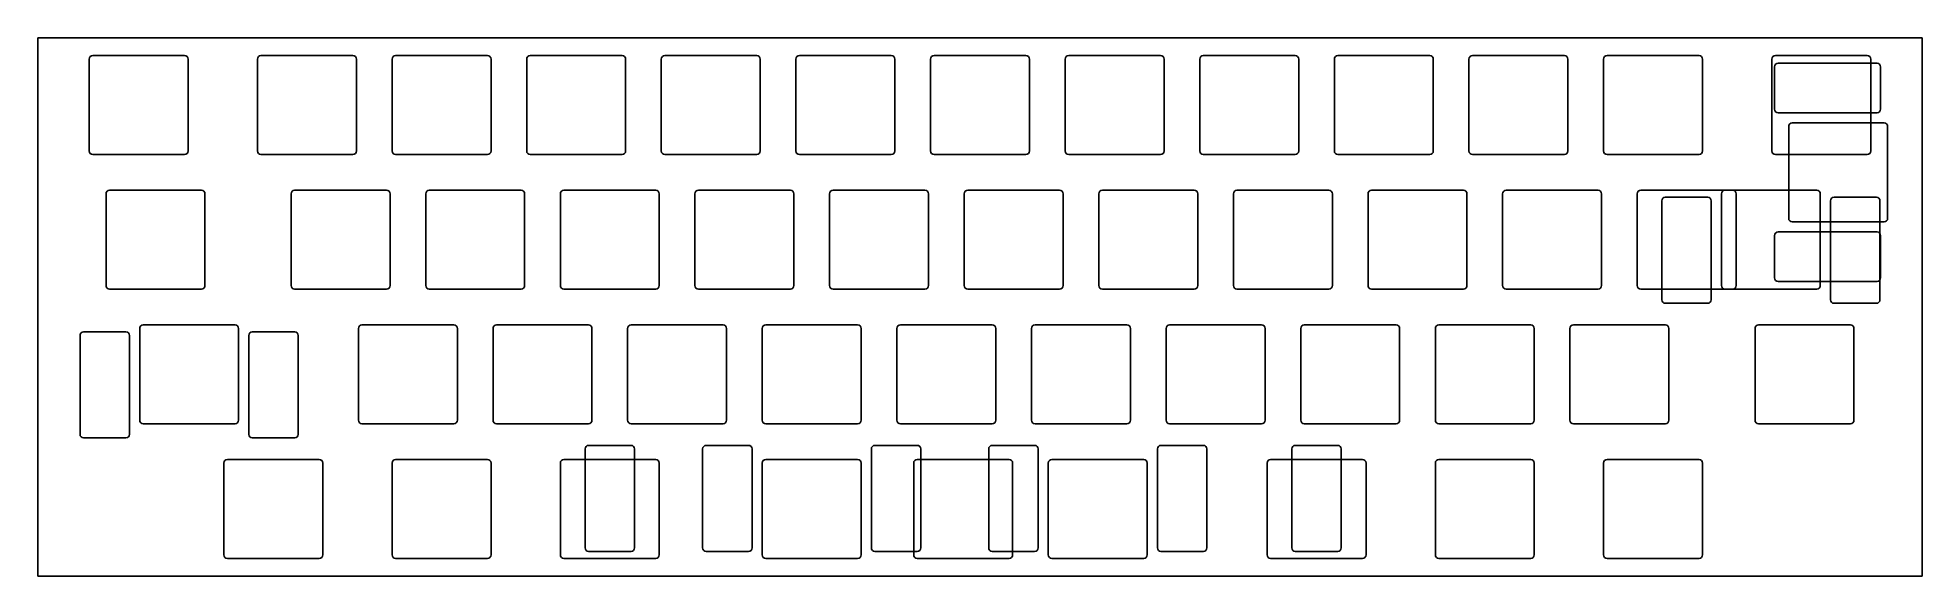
# Model space of a CAD drawing. Header units: millimetres. Extents: x 0 to 267, y -76 to 0.
import ezdxf

# ---------------------------------------------------------------- set-up
doc = ezdxf.new("R2010")
doc.units = ezdxf.units.MM

msp = doc.modelspace()

# ---------------------------------------------------------------- linework, layer by layer
for p, q in [((0, 0), (266.7, 0)), ((0, -76.2), (0, 0)), ((266.7, -76.2), (266.7, 0)), ((7.7875, -2.525), (20.7875, -2.525)), ((31.6, -2.525), (44.6, -2.525)), ((50.65, -2.525), (63.65, -2.525)), ((69.7, -2.525), (82.7, -2.525)), ((88.75, -2.525), (101.75, -2.525)), ((107.8, -2.525), (120.8, -2.525)), ((126.85, -2.525), (139.85, -2.525)), ((145.9, -2.525), (158.9, -2.525)), ((164.95, -2.525), (177.95, -2.525)), ((184, -2.525), (197, -2.525)), ((203.05, -2.525), (216.05, -2.525)), ((222.1, -2.525), (235.1, -2.525)), ((245.9125, -2.525), (258.9125, -2.525)), ((7.2875, -3.025), (7.2875, -16.025)), ((21.2875, -3.025), (21.2875, -16.025)), ((31.1, -3.025), (31.1, -16.025)), ((45.1, -3.025), (45.1, -16.025)), ((50.15, -3.025), (50.15, -16.025)), ((64.15, -3.025), (64.15, -16.025)), ((69.2, -3.025), (69.2, -16.025)), ((83.2, -3.025), (83.2, -16.025)), ((88.25, -3.025), (88.25, -16.025)), ((102.25, -3.025), (102.25, -16.025)), ((107.3, -3.025), (107.3, -16.025)), ((121.3, -3.025), (121.3, -16.025)), ((126.35, -3.025), (126.35, -16.025)), ((140.35, -3.025), (140.35, -16.025)), ((145.4, -3.025), (145.4, -16.025)), ((159.4, -3.025), (159.4, -16.025)), ((164.45, -3.025), (164.45, -16.025)), ((178.45, -3.025), (178.45, -16.025)), ((183.5, -3.025), (183.5, -16.025)), ((197.5, -3.025), (197.5, -16.025)), ((202.55, -3.025), (202.55, -16.025)), ((216.55, -3.025), (216.55, -16.025)), ((221.6, -3.025), (221.6, -16.025)), ((235.6, -3.025), (235.6, -16.025)), ((245.4125, -3.025), (245.4125, -16.025)), ((245.79375, -4.112), (245.79375, -10.112)), ((260.29375, -3.612), (246.29375, -3.612)), ((259.4125, -3.025), (259.4125, -16.025)), ((260.79375, -4.112), (260.79375, -10.112)), ((260.29375, -10.612), (246.29375, -10.612)), ((247.79375, -12.55), (247.79375, -25.55)), ((261.29375, -12.05), (248.29375, -12.05)), ((261.79375, -12.55), (261.79375, -25.55)), ((7.7875, -16.525), (20.7875, -16.525)), ((31.6, -16.525), (44.6, -16.525)), ((50.65, -16.525), (63.65, -16.525)), ((69.7, -16.525), (82.7, -16.525)), ((88.75, -16.525), (101.75, -16.525)), ((107.8, -16.525), (120.8, -16.525)), ((126.85, -16.525), (139.85, -16.525)), ((145.9, -16.525), (158.9, -16.525)), ((164.95, -16.525), (177.95, -16.525)), ((184, -16.525), (197, -16.525)), ((203.05, -16.525), (216.05, -16.525)), ((222.1, -16.525), (235.1, -16.525)), ((245.9125, -16.525), (258.9125, -16.525)), ((9.66875, -22.075), (9.66875, -35.075)), ((10.16875, -21.575), (23.16875, -21.575)), ((23.66875, -22.075), (23.66875, -35.075)), ((35.8625, -22.075), (35.8625, -35.075)), ((36.3625, -21.575), (49.3625, -21.575)), ((49.8625, -22.075), (49.8625, -35.075)), ((54.9125, -22.075), (54.9125, -35.075)), ((55.4125, -21.575), (68.4125, -21.575)), ((68.9125, -22.075), (68.9125, -35.075)), ((73.9625, -22.075), (73.9625, -35.075)), ((74.4625, -21.575), (87.4625, -21.575)), ((87.9625, -22.075), (87.9625, -35.075)), ((93.0125, -22.075), (93.0125, -35.075)), ((93.5125, -21.575), (106.5125, -21.575)), ((107.0125, -22.075), (107.0125, -35.075)), ((112.0625, -22.075), (112.0625, -35.075)), ((112.5625, -21.575), (125.5625, -21.575)), ((126.0625, -22.075), (126.0625, -35.075)), ((131.1125, -22.075), (131.1125, -35.075)), ((131.6125, -21.575), (144.6125, -21.575)), ((145.1125, -22.075), (145.1125, -35.075)), ((150.1625, -22.075), (150.1625, -35.075)), ((150.6625, -21.575), (163.6625, -21.575)), ((164.1625, -22.075), (164.1625, -35.075)), ((169.2125, -22.075), (169.2125, -35.075)), ((169.7125, -21.575), (182.7125, -21.575)), ((183.2125, -22.075), (183.2125, -35.075)), ((188.2625, -22.075), (188.2625, -35.075)), ((188.7625, -21.575), (201.7625, -21.575)), ((202.2625, -22.075), (202.2625, -35.075)), ((207.3125, -22.075), (207.3125, -35.075)), ((207.8125, -21.575), (220.8125, -21.575)), ((221.3125, -22.075), (221.3125, -35.075)), ((226.3625, -22.075), (226.3625, -35.075)), ((226.8625, -21.575), (239.8625, -21.575)), ((229.83075, -23.075), (229.83075, -37.075)), ((230.33075, -22.575), (236.33075, -22.575)), ((236.83075, -23.075), (236.83075, -37.075)), ((238.26875, -22.075), (238.26875, -35.075)), ((238.76875, -21.575), (251.76875, -21.575)), ((240.3625, -22.075), (240.3625, -35.075)), ((252.26875, -22.075), (252.26875, -35.075)), ((253.70675, -23.075), (253.70675, -37.075)), ((254.20675, -22.575), (260.20675, -22.575)), ((260.70675, -23.075), (260.70675, -37.075)), ((261.29375, -26.05), (248.29375, -26.05)), ((245.79375, -27.988), (245.79375, -33.988)), ((260.29375, -27.488), (246.29375, -27.488)), ((260.79375, -27.988), (260.79375, -33.988)), ((260.29375, -34.488), (246.29375, -34.488)), ((10.16875, -35.575), (23.16875, -35.575)), ((36.3625, -35.575), (49.3625, -35.575)), ((55.4125, -35.575), (68.4125, -35.575)), ((74.4625, -35.575), (87.4625, -35.575)), ((93.5125, -35.575), (106.5125, -35.575)), ((112.5625, -35.575), (125.5625, -35.575)), ((131.6125, -35.575), (144.6125, -35.575)), ((150.6625, -35.575), (163.6625, -35.575)), ((169.7125, -35.575), (182.7125, -35.575)), ((188.7625, -35.575), (201.7625, -35.575)), ((207.8125, -35.575), (220.8125, -35.575)), ((226.8625, -35.575), (239.8625, -35.575)), ((238.76875, -35.575), (251.76875, -35.575)), ((230.33075, -37.575), (236.33075, -37.575)), ((254.20675, -37.575), (260.20675, -37.575)), ((5.99325, -42.125), (5.99325, -56.125)), ((6.49325, -41.625), (12.49325, -41.625)), ((12.99325, -42.125), (12.99325, -56.125)), ((14.43125, -41.125), (14.43125, -54.125)), ((14.93125, -40.625), (27.93125, -40.625)), ((28.43125, -41.125), (28.43125, -54.125)), ((29.86925, -42.125), (29.86925, -56.125)), ((30.36925, -41.625), (36.36925, -41.625)), ((36.86925, -42.125), (36.86925, -56.125)), ((45.3875, -41.125), (45.3875, -54.125)), ((45.8875, -40.625), (58.8875, -40.625)), ((59.3875, -41.125), (59.3875, -54.125)), ((64.4375, -41.125), (64.4375, -54.125)), ((64.9375, -40.625), (77.9375, -40.625)), ((78.4375, -41.125), (78.4375, -54.125)), ((83.4875, -41.125), (83.4875, -54.125)), ((83.9875, -40.625), (96.9875, -40.625)), ((97.4875, -41.125), (97.4875, -54.125)), ((102.5375, -41.125), (102.5375, -54.125)), ((103.0375, -40.625), (116.0375, -40.625)), ((116.5375, -41.125), (116.5375, -54.125)), ((121.5875, -41.125), (121.5875, -54.125)), ((122.0875, -40.625), (135.0875, -40.625)), ((135.5875, -41.125), (135.5875, -54.125)), ((140.6375, -41.125), (140.6375, -54.125)), ((141.1375, -40.625), (154.1375, -40.625)), ((154.6375, -41.125), (154.6375, -54.125)), ((159.6875, -41.125), (159.6875, -54.125)), ((160.1875, -40.625), (173.1875, -40.625)), ((173.6875, -41.125), (173.6875, -54.125)), ((178.7375, -41.125), (178.7375, -54.125)), ((179.2375, -40.625), (192.2375, -40.625)), ((192.7375, -41.125), (192.7375, -54.125)), ((197.7875, -41.125), (197.7875, -54.125)), ((198.2875, -40.625), (211.2875, -40.625)), ((211.7875, -41.125), (211.7875, -54.125)), ((216.8375, -41.125), (216.8375, -54.125)), ((217.3375, -40.625), (230.3375, -40.625)), ((230.8375, -41.125), (230.8375, -54.125)), ((243.03125, -41.125), (243.03125, -54.125)), ((243.53125, -40.625), (256.53125, -40.625)), ((257.03125, -41.125), (257.03125, -54.125)), ((14.93125, -54.625), (27.93125, -54.625)), ((45.8875, -54.625), (58.8875, -54.625)), ((64.9375, -54.625), (77.9375, -54.625)), ((83.9875, -54.625), (96.9875, -54.625)), ((103.0375, -54.625), (116.0375, -54.625)), ((122.0875, -54.625), (135.0875, -54.625)), ((141.1375, -54.625), (154.1375, -54.625)), ((160.1875, -54.625), (173.1875, -54.625)), ((179.2375, -54.625), (192.2375, -54.625)), ((198.2875, -54.625), (211.2875, -54.625)), ((217.3375, -54.625), (230.3375, -54.625)), ((243.53125, -54.625), (256.53125, -54.625)), ((6.49325, -56.625), (12.49325, -56.625)), ((30.36925, -56.625), (36.36925, -56.625)), ((77.46875, -72.175), (77.46875, -58.175)), ((83.96875, -57.675), (77.96875, -57.675)), ((84.46875, -72.175), (84.46875, -58.175)), ((94.0995, -72.175), (94.0995, -58.175)), ((100.5995, -57.675), (94.5995, -57.675)), ((101.0995, -72.175), (101.0995, -58.175)), ((117.9755, -72.175), (117.9755, -58.175)), ((124.4755, -57.675), (118.4755, -57.675)), ((124.9755, -72.175), (124.9755, -58.175)), ((134.58075, -72.175), (134.58075, -58.175)), ((141.08075, -57.675), (135.08075, -57.675)), ((141.58075, -72.175), (141.58075, -58.175)), ((158.45675, -72.175), (158.45675, -58.175)), ((164.95675, -57.675), (158.95675, -57.675)), ((165.45675, -72.175), (165.45675, -58.175)), ((177.46875, -72.175), (177.46875, -58.175)), ((183.96875, -57.675), (177.96875, -57.675)), ((184.46875, -72.175), (184.46875, -58.175)), ((26.3375, -60.175), (26.3375, -73.175)), ((26.8375, -59.675), (39.8375, -59.675)), ((40.3375, -60.175), (40.3375, -73.175)), ((50.15, -60.175), (50.15, -73.175)), ((50.65, -59.675), (63.65, -59.675)), ((64.15, -60.175), (64.15, -73.175)), ((73.9625, -60.175), (73.9625, -73.175)), ((74.4625, -59.675), (87.4625, -59.675)), ((87.9625, -60.175), (87.9625, -73.175)), ((102.5375, -60.175), (102.5375, -73.175)), ((103.0375, -59.675), (116.0375, -59.675)), ((116.5375, -60.175), (116.5375, -73.175)), ((123.96875, -60.175), (123.96875, -73.175)), ((124.46875, -59.675), (137.46875, -59.675)), ((137.96875, -60.175), (137.96875, -73.175)), ((143.01875, -60.175), (143.01875, -73.175)), ((143.51875, -59.675), (156.51875, -59.675)), ((157.01875, -60.175), (157.01875, -73.175)), ((173.975, -60.175), (173.975, -73.175)), ((174.475, -59.675), (187.475, -59.675)), ((187.975, -60.175), (187.975, -73.175)), ((197.7875, -60.175), (197.7875, -73.175)), ((198.2875, -59.675), (211.2875, -59.675)), ((211.7875, -60.175), (211.7875, -73.175)), ((221.6, -60.175), (221.6, -73.175)), ((222.1, -59.675), (235.1, -59.675)), ((235.6, -60.175), (235.6, -73.175)), ((26.8375, -73.675), (39.8375, -73.675)), ((50.65, -73.675), (63.65, -73.675)), ((74.4625, -73.675), (87.4625, -73.675)), ((83.96875, -72.675), (77.96875, -72.675)), ((100.5995, -72.675), (94.5995, -72.675)), ((103.0375, -73.675), (116.0375, -73.675)), ((124.4755, -72.675), (118.4755, -72.675)), ((124.46875, -73.675), (137.46875, -73.675)), ((141.08075, -72.675), (135.08075, -72.675)), ((143.51875, -73.675), (156.51875, -73.675)), ((164.95675, -72.675), (158.95675, -72.675)), ((174.475, -73.675), (187.475, -73.675)), ((183.96875, -72.675), (177.96875, -72.675)), ((198.2875, -73.675), (211.2875, -73.675)), ((222.1, -73.675), (235.1, -73.675)), ((0, -76.2), (266.7, -76.2))]:
    msp.add_line(p, q)
for centre, start, end in [((7.7875, -3.025), 90, 180), ((20.7875, -3.025), 0, 90), ((31.6, -3.025), 90, 180), ((44.6, -3.025), 0, 90), ((50.65, -3.025), 90, 180), ((63.65, -3.025), 0, 90), ((69.7, -3.025), 90, 180), ((82.7, -3.025), 0, 90), ((88.75, -3.025), 90, 180), ((101.75, -3.025), 0, 90), ((107.8, -3.025), 90, 180), ((120.8, -3.025), 0, 90), ((126.85, -3.025), 90, 180), ((139.85, -3.025), 0, 90), ((145.9, -3.025), 90, 180), ((158.9, -3.025), 0, 90), ((164.95, -3.025), 90, 180), ((177.95, -3.025), 0, 90), ((184, -3.025), 90, 180), ((197, -3.025), 0, 90), ((203.05, -3.025), 90, 180), ((216.05, -3.025), 0, 90), ((222.1, -3.025), 90, 180), ((235.1, -3.025), 0, 90), ((245.9125, -3.025), 90, 180), ((258.9125, -3.025), 0, 90), ((246.29375, -4.112), 90, 180), ((260.29375, -4.112), 0, 90), ((246.29375, -10.112), 180, 270), ((260.29375, -10.112), 270, 0), ((248.29375, -12.55), 90, 180), ((261.29375, -12.55), 0, 90), ((7.7875, -16.025), 180, 270), ((20.7875, -16.025), 270, 0), ((31.6, -16.025), 180, 270), ((44.6, -16.025), 270, 0), ((50.65, -16.025), 180, 270), ((63.65, -16.025), 270, 0), ((69.7, -16.025), 180, 270), ((82.7, -16.025), 270, 0), ((88.75, -16.025), 180, 270), ((101.75, -16.025), 270, 0), ((107.8, -16.025), 180, 270), ((120.8, -16.025), 270, 0), ((126.85, -16.025), 180, 270), ((139.85, -16.025), 270, 0), ((145.9, -16.025), 180, 270), ((158.9, -16.025), 270, 0), ((164.95, -16.025), 180, 270), ((177.95, -16.025), 270, 0), ((184, -16.025), 180, 270), ((197, -16.025), 270, 0), ((203.05, -16.025), 180, 270), ((216.05, -16.025), 270, 0), ((222.1, -16.025), 180, 270), ((235.1, -16.025), 270, 0), ((245.9125, -16.025), 180, 270), ((258.9125, -16.025), 270, 0), ((10.16875, -22.075), 90, 180), ((23.16875, -22.075), 0, 90), ((36.3625, -22.075), 90, 180), ((49.3625, -22.075), 0, 90), ((55.4125, -22.075), 90, 180), ((68.4125, -22.075), 0, 90), ((74.4625, -22.075), 90, 180), ((87.4625, -22.075), 0, 90), ((93.5125, -22.075), 90, 180), ((106.5125, -22.075), 0, 90), ((112.5625, -22.075), 90, 180), ((125.5625, -22.075), 0, 90), ((131.6125, -22.075), 90, 180), ((144.6125, -22.075), 0, 90), ((150.6625, -22.075), 90, 180), ((163.6625, -22.075), 0, 90), ((169.7125, -22.075), 90, 180), ((182.7125, -22.075), 0, 90), ((188.7625, -22.075), 90, 180), ((201.7625, -22.075), 0, 90), ((207.8125, -22.075), 90, 180), ((220.8125, -22.075), 0, 90), ((226.8625, -22.075), 90, 180), ((230.33075, -23.075), 90, 180), ((236.33075, -23.075), 0, 90), ((238.76875, -22.075), 90, 180), ((239.8625, -22.075), 0, 90), ((251.76875, -22.075), 0, 90), ((254.20675, -23.075), 90, 180), ((260.20675, -23.075), 0, 90), ((248.29375, -25.55), 180, 270), ((261.29375, -25.55), 270, 0), ((246.29375, -27.988), 90, 180), ((260.29375, -27.988), 0, 90), ((246.29375, -33.988), 180, 270), ((260.29375, -33.988), 270, 0), ((10.16875, -35.075), 180, 270), ((23.16875, -35.075), 270, 0), ((36.3625, -35.075), 180, 270), ((49.3625, -35.075), 270, 0), ((55.4125, -35.075), 180, 270), ((68.4125, -35.075), 270, 0), ((74.4625, -35.075), 180, 270), ((87.4625, -35.075), 270, 0), ((93.5125, -35.075), 180, 270), ((106.5125, -35.075), 270, 0), ((112.5625, -35.075), 180, 270), ((125.5625, -35.075), 270, 0), ((131.6125, -35.075), 180, 270), ((144.6125, -35.075), 270, 0), ((150.6625, -35.075), 180, 270), ((163.6625, -35.075), 270, 0), ((169.7125, -35.075), 180, 270), ((182.7125, -35.075), 270, 0), ((188.7625, -35.075), 180, 270), ((201.7625, -35.075), 270, 0), ((207.8125, -35.075), 180, 270), ((220.8125, -35.075), 270, 0), ((226.8625, -35.075), 180, 270), ((230.33075, -37.075), 180, 270), ((236.33075, -37.075), 270, 0), ((238.76875, -35.075), 180, 270), ((239.8625, -35.075), 270, 0), ((251.76875, -35.075), 270, 0), ((254.20675, -37.075), 180, 270), ((260.20675, -37.075), 270, 0), ((6.49325, -42.125), 90, 180), ((12.49325, -42.125), 0, 90), ((14.93125, -41.125), 90, 180), ((27.93125, -41.125), 0, 90), ((30.36925, -42.125), 90, 180), ((36.36925, -42.125), 0, 90), ((45.8875, -41.125), 90, 180), ((58.8875, -41.125), 0, 90), ((64.9375, -41.125), 90, 180), ((77.9375, -41.125), 0, 90), ((83.9875, -41.125), 90, 180), ((96.9875, -41.125), 0, 90), ((103.0375, -41.125), 90, 180), ((116.0375, -41.125), 0, 90), ((122.0875, -41.125), 90, 180), ((135.0875, -41.125), 0, 90), ((141.1375, -41.125), 90, 180), ((154.1375, -41.125), 0, 90), ((160.1875, -41.125), 90, 180), ((173.1875, -41.125), 0, 90), ((179.2375, -41.125), 90, 180), ((192.2375, -41.125), 0, 90), ((198.2875, -41.125), 90, 180), ((211.2875, -41.125), 0, 90), ((217.3375, -41.125), 90, 180), ((230.3375, -41.125), 0, 90), ((243.53125, -41.125), 90, 180), ((256.53125, -41.125), 0, 90), ((14.93125, -54.125), 180, 270), ((27.93125, -54.125), 270, 0), ((45.8875, -54.125), 180, 270), ((58.8875, -54.125), 270, 0), ((64.9375, -54.125), 180, 270), ((77.9375, -54.125), 270, 0), ((83.9875, -54.125), 180, 270), ((96.9875, -54.125), 270, 0), ((103.0375, -54.125), 180, 270), ((116.0375, -54.125), 270, 0), ((122.0875, -54.125), 180, 270), ((135.0875, -54.125), 270, 0), ((141.1375, -54.125), 180, 270), ((154.1375, -54.125), 270, 0), ((160.1875, -54.125), 180, 270), ((173.1875, -54.125), 270, 0), ((179.2375, -54.125), 180, 270), ((192.2375, -54.125), 270, 0), ((198.2875, -54.125), 180, 270), ((211.2875, -54.125), 270, 0), ((217.3375, -54.125), 180, 270), ((230.3375, -54.125), 270, 0), ((243.53125, -54.125), 180, 270), ((256.53125, -54.125), 270, 0), ((6.49325, -56.125), 180, 270), ((12.49325, -56.125), 270, 0), ((30.36925, -56.125), 180, 270), ((36.36925, -56.125), 270, 0), ((77.96875, -58.175), 90, 180), ((83.96875, -58.175), 0, 90), ((94.5995, -58.175), 90, 180), ((100.5995, -58.175), 0, 90), ((118.4755, -58.175), 90, 180), ((124.4755, -58.175), 0, 90), ((135.08075, -58.175), 90, 180), ((141.08075, -58.175), 0, 90), ((158.95675, -58.175), 90, 180), ((164.95675, -58.175), 0, 90), ((177.96875, -58.175), 90, 180), ((183.96875, -58.175), 0, 90), ((26.8375, -60.175), 90, 180), ((39.8375, -60.175), 0, 90), ((50.65, -60.175), 90, 180), ((63.65, -60.175), 0, 90), ((74.4625, -60.175), 90, 180), ((87.4625, -60.175), 0, 90), ((103.0375, -60.175), 90, 180), ((116.0375, -60.175), 0, 90), ((124.46875, -60.175), 90, 180), ((137.46875, -60.175), 0, 90), ((143.51875, -60.175), 90, 180), ((156.51875, -60.175), 0, 90), ((174.475, -60.175), 90, 180), ((187.475, -60.175), 0, 90), ((198.2875, -60.175), 90, 180), ((211.2875, -60.175), 0, 90), ((222.1, -60.175), 90, 180), ((235.1, -60.175), 0, 90), ((26.8375, -73.175), 180, 270), ((39.8375, -73.175), 270, 0), ((50.65, -73.175), 180, 270), ((63.65, -73.175), 270, 0), ((74.4625, -73.175), 180, 270), ((77.96875, -72.175), 180, 270), ((83.96875, -72.175), 270, 0), ((87.4625, -73.175), 270, 0), ((94.5995, -72.175), 180, 270), ((100.5995, -72.175), 270, 0), ((103.0375, -73.175), 180, 270), ((116.0375, -73.175), 270, 0), ((118.4755, -72.175), 180, 270), ((124.46875, -73.175), 180, 270), ((124.4755, -72.175), 270, 0), ((135.08075, -72.175), 180, 270), ((137.46875, -73.175), 270, 0), ((141.08075, -72.175), 270, 0), ((143.51875, -73.175), 180, 270), ((156.51875, -73.175), 270, 0), ((158.95675, -72.175), 180, 270), ((164.95675, -72.175), 270, 0), ((174.475, -73.175), 180, 270), ((177.96875, -72.175), 180, 270), ((183.96875, -72.175), 270, 0), ((187.475, -73.175), 270, 0), ((198.2875, -73.175), 180, 270), ((211.2875, -73.175), 270, 0), ((222.1, -73.175), 180, 270), ((235.1, -73.175), 270, 0)]:
    msp.add_arc(centre, 0.5, start, end)

doc.saveas('drawing.dxf')
